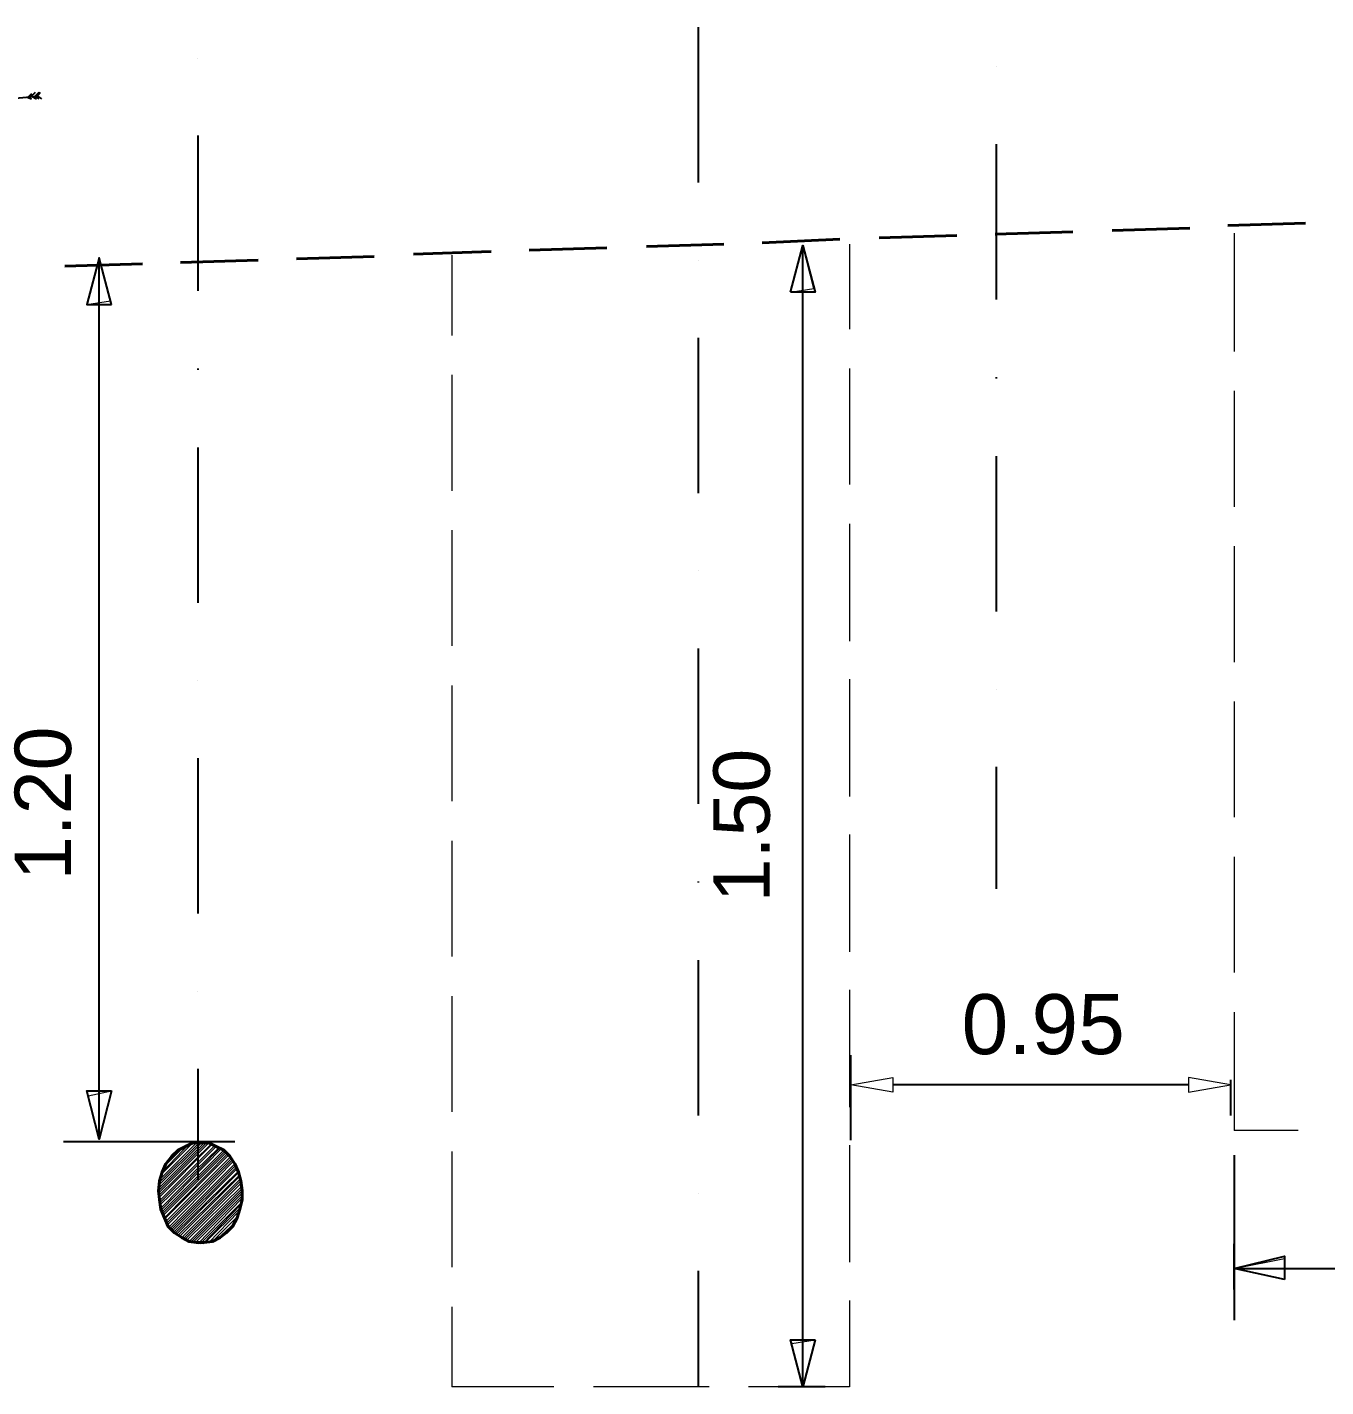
# Model space of a CAD drawing. Header units: inches. Extents: x 2 to 859, y 1 to 607.
# Drawn here: x 570.9 to 639.4, y 377.9 to 449.6 of the extents above; entities that cross this region are included whole.
import ezdxf

# ---------------------------------------------------------------- set-up
doc = ezdxf.new("R2010")
doc.units = ezdxf.units.IN
doc.header["$MEASUREMENT"] = 0
doc.layers.add('PDF_Geometry', color=7, linetype='Continuous', true_color=0x00b8b8)
doc.layers.add('PDF_Text', color=7, linetype='Continuous')
doc.styles.add('PDF Arial', font='arial.ttf')

msp = doc.modelspace()

# ---------------------------------------------------------------- linework, layer by layer
at = {"layer": 'PDF_Geometry', "color": 7, "lineweight": 25}
for points in [[(606.271, 449.6), (606.271, 441.405)], [(622.01, 447.519), (622.01, 447.519)], [(622.01, 443.421), (622.01, 435.227)], [(611.149, 435.617), (611.799, 438.088), (612.449, 435.617), (611.149, 435.617)], [(611.799, 377.865), (611.799, 438.088)], [(575.314, 434.967), (574.664, 437.438), (574.013, 434.967), (575.314, 434.967)], [(574.664, 390.937), (574.664, 437.438)], [(606.271, 437.308), (606.271, 437.308)], [(606.271, 433.211), (606.271, 425.016)], [(622.01, 431.13), (622.01, 431.065)], [(622.01, 426.967), (622.01, 418.773)], [(606.271, 420.919), (606.271, 420.919)], [(606.271, 416.822), (606.271, 408.627)], [(622.01, 414.676), (622.01, 414.676)], [(622.01, 410.578), (622.01, 404.14)], [(606.271, 404.53), (606.271, 404.465)], [(606.271, 400.368), (606.271, 392.173)], [(614.335, 390.872), (614.335, 395.36)], [(634.367, 394.059), (634.367, 392.173)], [(575.314, 393.474), (574.664, 390.937), (574.013, 393.474), (575.314, 393.474)], [(632.155, 393.799), (616.547, 393.799)], [(572.778, 390.807), (581.818, 390.807)], [(634.562, 390.092), (634.562, 381.377)], [(606.271, 388.076), (606.271, 388.076)], [(634.562, 383.003), (634.562, 385.409)], [(637.228, 383.523), (634.562, 384.109), (637.228, 384.759), (637.228, 383.523)], [(606.271, 383.979), (606.271, 377.865)], [(634.562, 384.109), (659.795, 384.109)], [(612.449, 380.337), (611.799, 377.865), (611.149, 380.337), (612.449, 380.337)], [(612.97, 377.865), (610.498, 377.865)]]:
    msp.add_lwpolyline(points, dxfattribs=at)
at = {"layer": 'PDF_Geometry', "color": 202, "lineweight": 25, "true_color": 0x8a00b8}
for points in [[(579.866, 447.974), (579.866, 447.974)], [(579.866, 443.877), (579.866, 435.682)], [(579.866, 431.585), (579.866, 431.52)], [(579.866, 427.423), (579.866, 419.228)], [(579.866, 415.131), (579.866, 415.131)], [(579.866, 411.033), (579.866, 402.839)], [(579.866, 398.742), (579.866, 398.742)], [(579.866, 394.644), (579.866, 388.791)]]:
    msp.add_lwpolyline(points, dxfattribs=at)
at = {"layer": 'PDF_Geometry', "color": 3, "lineweight": 25}
for points in [[(569.461, 443.747), (566.469, 440.17), (564.128, 436.202), (567.315, 443.812), (569.851, 445.828), (571.412, 445.958)], [(571.087, 446.088), (570.892, 445.893), (571.087, 445.828)], [(571.282, 446.153), (571.087, 445.958), (571.347, 445.828)], [(571.477, 446.153), (571.282, 445.958), (571.477, 445.828)], [(571.542, 446.153), (571.412, 445.958), (571.607, 445.828)]]:
    msp.add_lwpolyline(points, dxfattribs=at)
at = {"layer": 'PDF_Geometry', "color": 3, "lineweight": 40}
for points in [[(634.236, 439.129), (638.334, 439.259)], [(609.653, 438.218), (613.75, 438.414)], [(615.831, 438.479), (619.928, 438.609)], [(621.945, 438.674), (626.042, 438.804)], [(628.123, 438.869), (632.22, 438.999)], [(591.248, 437.633), (595.345, 437.763)], [(597.361, 437.828), (601.458, 437.958)], [(603.539, 438.023), (607.637, 438.153)], [(572.843, 436.983), (576.94, 437.113)], [(578.956, 437.178), (583.053, 437.308)], [(585.069, 437.373), (589.167, 437.503)]]:
    msp.add_lwpolyline(points, dxfattribs=at)
at = {"layer": 'PDF_Geometry', "color": 3, "lineweight": 20}
for points in [[(634.562, 438.739), (634.562, 432.495)], [(634.562, 430.414), (634.562, 424.301)], [(634.562, 422.22), (634.562, 416.106)], [(634.562, 414.025), (634.562, 407.912)], [(634.562, 405.831), (634.562, 399.717)], [(634.562, 397.636), (634.562, 391.393)], [(637.943, 391.393), (634.562, 391.393)]]:
    msp.add_lwpolyline(points, dxfattribs=at)
at = {"layer": 'PDF_Geometry', "color": 3, "lineweight": 0}
for points in [[(611.799, 438.088), (611.149, 435.617), (612.384, 435.812), (611.799, 438.088)], [(574.664, 437.438), (574.013, 434.967), (575.249, 435.162), (574.664, 437.438)], [(611.149, 435.617), (612.384, 435.812), (612.449, 435.617), (611.149, 435.617)], [(574.013, 434.967), (575.249, 435.162), (575.314, 434.967), (574.013, 434.967)], [(574.013, 393.474), (574.078, 393.214), (575.314, 393.474), (574.013, 393.474)], [(574.078, 393.214), (575.314, 393.474), (574.664, 390.937), (574.078, 393.214)], [(637.228, 384.759), (634.562, 384.109), (637.228, 384.629), (637.228, 384.759)], [(634.562, 384.109), (637.228, 384.629), (637.228, 383.523), (634.562, 384.109)], [(611.149, 380.337), (611.214, 380.142), (612.449, 380.337), (611.149, 380.337)], [(611.214, 380.142), (612.449, 380.337), (611.799, 377.865), (611.214, 380.142)]]:
    msp.add_lwpolyline(points, dxfattribs=at)
at = {"layer": 'PDF_Geometry', "color": 30, "lineweight": 20}
for points in [[(614.27, 438.153), (614.27, 433.666)], [(593.264, 437.568), (593.264, 433.341)], [(593.264, 431.26), (593.264, 425.146)], [(614.27, 431.585), (614.27, 425.471)], [(614.27, 423.39), (614.27, 417.212)], [(593.264, 423.065), (593.264, 416.952)], [(593.264, 414.871), (593.264, 408.757)], [(614.27, 415.196), (614.27, 409.017)], [(614.27, 407.001), (614.27, 400.823)], [(593.264, 406.676), (593.264, 400.563)], [(593.264, 398.482), (593.264, 392.368)], [(614.27, 398.807), (614.27, 392.628)], [(593.264, 390.287), (593.264, 384.174)], [(614.27, 390.612), (614.27, 384.434)], [(614.27, 382.418), (614.27, 377.865)], [(593.264, 382.093), (593.264, 377.865)], [(598.662, 377.865), (593.264, 377.865)], [(606.856, 377.865), (600.743, 377.865)], [(614.27, 377.865), (608.937, 377.865)]]:
    msp.add_lwpolyline(points, dxfattribs=at)
at = {"layer": 'PDF_Geometry', "color": 7, "lineweight": 0}
for points in [[(616.547, 394.189), (616.547, 393.409), (614.335, 393.799), (616.547, 394.189)], [(632.155, 394.189), (632.155, 393.409), (634.367, 393.799), (632.155, 394.189)]]:
    msp.add_lwpolyline(points, dxfattribs=at)
at = {"layer": 'PDF_Geometry', "color": 202, "lineweight": 20, "true_color": 0x8a00b8}
for points in [[(577.785, 388.336), (580.192, 390.742)], [(577.785, 388.206), (580.322, 390.742)], [(577.785, 388.076), (580.452, 390.742)], [(577.785, 387.946), (580.582, 390.677)], [(577.785, 387.816), (580.647, 390.677)], [(577.85, 388.661), (579.931, 390.742)], [(577.85, 388.531), (580.062, 390.742)], [(577.85, 387.686), (580.777, 390.612)], [(577.85, 387.556), (580.842, 390.547)], [(577.85, 387.426), (580.972, 390.482)], [(577.915, 389.051), (579.606, 390.742)], [(577.915, 388.856), (579.801, 390.742)], [(577.915, 387.295), (581.037, 390.482)], [(577.915, 387.165), (581.102, 390.417)], [(577.98, 387.1), (581.232, 390.352)], [(577.98, 386.97), (581.297, 390.287)], [(578.045, 389.247), (579.411, 390.677)], [(578.11, 389.507), (579.216, 390.612)], [(578.371, 389.897), (578.826, 390.352)], [(578.045, 386.905), (581.362, 390.222)], [(578.11, 386.775), (581.427, 390.157)], [(578.11, 386.71), (581.492, 390.092)], [(578.176, 386.58), (581.557, 389.962)], [(578.241, 386.515), (581.622, 389.897)], [(578.306, 386.45), (581.687, 389.832)], [(578.371, 386.32), (581.752, 389.767)], [(578.436, 386.255), (581.818, 389.637)], [(578.501, 386.19), (581.883, 389.572)], [(578.566, 386.125), (581.883, 389.442)], [(578.631, 386.06), (581.948, 389.377)], [(578.696, 385.995), (582.013, 389.247)], [(578.761, 385.93), (582.013, 389.181)], [(578.826, 385.865), (582.078, 389.051)], [(578.891, 385.8), (582.078, 388.986)], [(579.021, 385.735), (582.143, 388.856)], [(579.086, 385.67), (582.143, 388.726)], [(579.151, 385.604), (582.143, 388.596)], [(579.281, 385.604), (582.208, 388.466)], [(579.411, 385.539), (582.208, 388.336)], [(579.476, 385.474), (582.208, 388.206)], [(579.606, 385.474), (582.208, 388.076)], [(579.736, 385.474), (582.208, 387.946)], [(579.866, 385.409), (582.208, 387.816)], [(579.997, 385.409), (582.208, 387.621)], [(580.127, 385.409), (582.143, 387.491)], [(580.257, 385.474), (582.078, 387.295)], [(580.452, 385.474), (582.013, 387.1)], [(580.647, 385.539), (581.948, 386.84)], [(580.907, 385.67), (581.818, 386.515)]]:
    msp.add_lwpolyline(points, dxfattribs=at)
at = {"layer": 'PDF_Geometry', "color": 202, "lineweight": 40, "true_color": 0x8a00b8}
msp.add_lwpolyline([(579.997, 390.742), (579.606, 390.742), (579.216, 390.547), (578.826, 390.352), (578.501, 390.027), (578.175, 389.637), (577.98, 389.182), (577.85, 388.726), (577.785, 388.206), (577.85, 387.751), (577.915, 387.23), (578.11, 386.775), (578.306, 386.32), (578.631, 385.995), (579.021, 385.735), (579.411, 385.539), (579.801, 385.474), (580.192, 385.474), (580.647, 385.539), (581.037, 385.735), (581.362, 385.995), (581.687, 386.32), (581.948, 386.775), (582.078, 387.23), (582.208, 387.751), (582.208, 388.206), (582.143, 388.726), (582.013, 389.182), (581.818, 389.637), (581.557, 390.027), (581.232, 390.352), (580.842, 390.547), (580.452, 390.742), (579.997, 390.742)], dxfattribs=at)

# ---------------------------------------------------------------- texts
at = {"layer": 'PDF_Text', "char_height": 2.97945, "attachment_point": 7, "rotation": 90, "style": 'PDF Arial'}
for s, insert in [('\\W1.001125;1.20', (573.219, 404.593)), ('\\W1.001125;1.50', (610.094, 403.422))]:
    msp.add_mtext(s, dxfattribs=dict(at, insert=insert))
at = {"layer": 'PDF_Text', "insert": (620.177, 395.371), "char_height": 3.16567, "attachment_point": 7, "style": 'PDF Arial'}
msp.add_mtext('\\W1.001098;0.95', dxfattribs=at)

doc.saveas('drawing.dxf')
